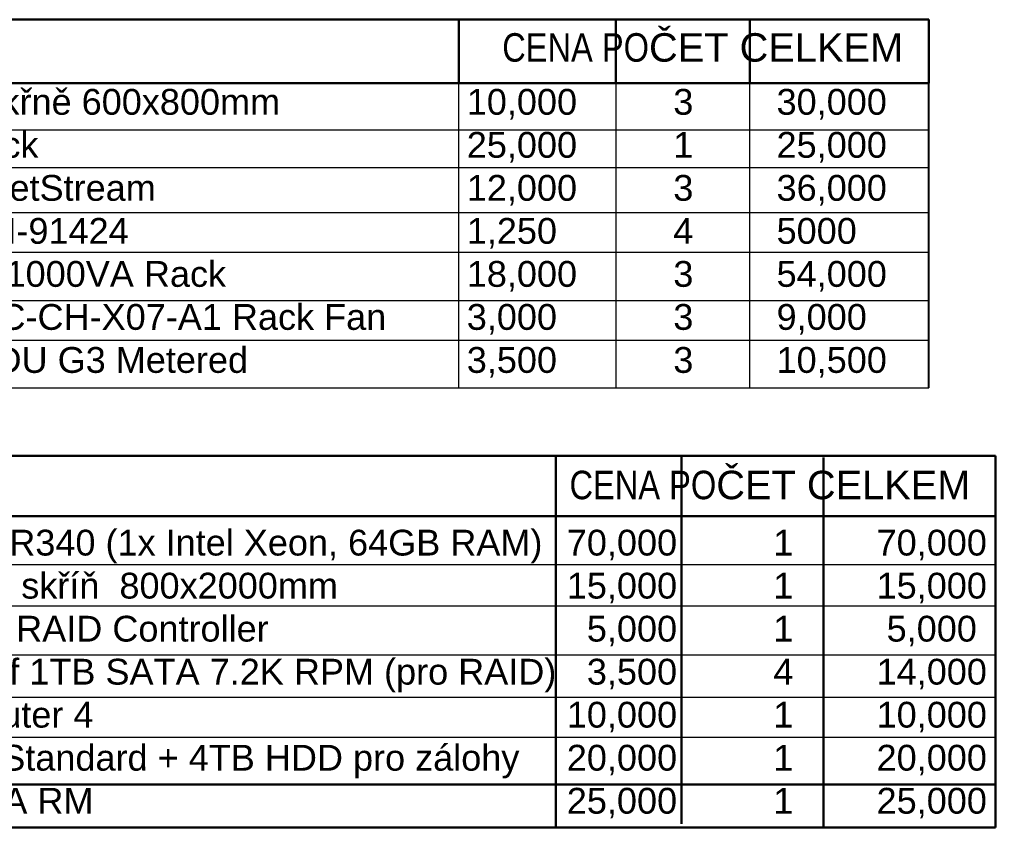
# Model space of a CAD drawing. Header units: millimetres. Extents: x 521 to 148073, y -17811 to 32040.
# Drawn here: x 115888 to 144581, y 7362 to 31125 of the extents above; entities that cross this region are included whole.
import ezdxf

# ---------------------------------------------------------------- set-up
doc = ezdxf.new("R2010")
doc.units = ezdxf.units.MM
doc.styles.get("Standard").update_dxf_attribs({"font": 'technic_.ttf', "height": 100})

msp = doc.modelspace()

# ---------------------------------------------------------------- linework, layer by layer
at = {"lineweight": 30}
for p, q in [((88828, 31125), (142620, 31125)), ((128806, 29248), (128806, 31125)), ((128806, 31125), (133501, 31125)), ((133417, 29248), (133417, 31125)), ((137361, 29248), (137361, 31125)), ((142620, 31125), (142620, 29248)), ((88828, 29248), (142620, 29248)), ((88828, 18294), (144581, 18294)), ((131656, 16515), (131656, 18294)), ((135347, 18294), (135347, 8665)), ((139980, 18294), (136795, 18294)), ((139525, 8581), (139525, 18243)), ((144581, 18294), (144581, 16515)), ((88828, 16515), (144581, 16515)), ((131656, 8631), (131656, 16515)), ((131656, 16515), (136795, 16515)), ((144581, 16515), (144581, 8631)), ((144581, 10019), (144581, 7362)), ((89222, 8631), (144581, 8631)), ((107184, 8631), (131656, 8631)), ((131656, 8631), (131656, 7362)), ((135347, 8665), (135347, 7467)), ((136795, 8631), (139980, 8631)), ((139525, 8631), (139525, 7362)), ((88828, 7362), (144581, 7362))]:
    msp.add_line(p, q, dxfattribs=at)
at = {"lineweight": 20}
for p, q in [((128806, 20293), (128806, 29248)), ((133417, 29248), (133417, 20293)), ((137361, 20293), (137361, 29248)), ((88828, 27884), (142620, 27884)), ((142620, 27884), (142620, 26422)), ((142620, 26765), (88828, 26765)), ((88828, 25445), (142620, 25445)), ((142620, 25125), (142620, 23629)), ((142620, 24276), (88828, 24276)), ((88828, 22857), (142620, 22857)), ((142620, 22399), (142620, 21069)), ((142620, 21687), (88828, 21687)), ((88828, 20293), (142620, 20293)), ((88828, 15092), (144581, 15092)), ((144581, 15092), (144581, 13869)), ((144581, 13869), (88828, 13869)), ((88828, 12444), (144581, 12444)), ((144581, 12444), (144581, 11186)), ((144581, 11186), (88828, 11186)), ((88828, 10019), (144581, 10019))]:
    msp.add_line(p, q, dxfattribs=at)
msp.add_line((142620, 20293), (142620, 29248))

# ---------------------------------------------------------------- texts
at = {"lineweight": 30, "char_height": 836.94, "attachment_point": 1}
for insert in [(130080, 30722), (132058, 17854)]:
    msp.add_mtext_dynamic_manual_height_columns('CENA PO{\\fArial|b0|i0|c238|p34;ČET CELKEM}', width=79809.74, gutter_width=4185, heights=[0], dxfattribs=dict(at, insert=insert))
at = {"insert": (89570, 29083), "char_height": 758.982, "attachment_point": 1}
msp.add_mtext_dynamic_manual_height_columns('{\\fArial|b0|i0|c0|p34;Rack (42U, standa\\fArial|b0|i0|c238|p34;rt) ^I^I^I^Irackové skřně\\fArial|b0|i0|c0|p34; 600x\\fArial|b0|i0|c238|p34;8\\fArial|b0|i0|c0|p34;00mm^I\\fArial|b0|i0|c238|p34;^I10\\fArial|b0|i0|c0|p34;,000^I3^I\\fArial|b0|i0|c238|p34;30\\fArial|b0|i0|c0|p34;,000\\fArial|b0|i0|c238|p34;\\P\\fArial|b0|i0|c0|p34;Storage (NAS)^I                          \\fArial|b0|i0|c238|p34;^I        \\fArial|b0|i0|c0|p34;  QNAP Rack^I^I\\fArial|b0|i0|c238|p34;^I^I\\fArial|b0|i0|c0|p34;^I25,000^I1^I25,000^JManaged Switch (48 portů, non-PoE)^I\\fArial|b0|i0|c238|p34;^I\\fArial|b0|i0|c0|p34;TP-Link  JetStream\\fArial|b0|i0|c238|p34;^I^I^I\\fArial|b0|i0|c0|p34;^I12,000^I\\fArial|b0|i0|c238|p34;3\\fArial|b0|i0|c0|p34;^I\\fArial|b0|i0|c238|p34;36\\fArial|b0|i0|c0|p34;,000^JPatch Panel (CAT6, 24 portů)^I^I\\fArial|b0|i0|c238|p34;          \\fArial|b0|i0|c0|p34;Digitus DN-91424^I^I^I^I1,2\\fArial|b0|i0|c238|p34;5\\fArial|b0|i0|c0|p34;0^I^I4^I\\fArial|b0|i0|c238|p34;5000\\P\\fArial|b0|i0|c0|p34;UPS (Rack mount 1000 VA)^I^I^IEaton 5P 1000VA Rack^I^I^I18,000^I\\fArial|b0|i0|c238|p34;3\\fArial|b0|i0|c0|p34;^I54,000^JChladicí jednotka pro rack^I^I^ITriton RAC-CH-X07-A1 Rack Fan^I3,000^I^I\\fArial|b0|i0|c238|p34;3\\fArial|b0|i0|c0|p34;^I9,000^JPDU (8 zásuvek, rack mount)^I^I^IEaton ePDU G3 Metered^I^I\\fArial|b0|i0|c238|p34;^I\\fArial|b0|i0|c0|p34;3,500^I^I3^I10,500}', width=144355.95, gutter_width=3795, heights=[17152], dxfattribs=at)
at = {"lineweight": 30, "insert": (89475, 16119), "char_height": 758.982, "width": 60741.54, "attachment_point": 1}
msp.add_mtext('{\\fArial|b0|i0|c0|p34;Hlavní server (2x CPU, 64GB RAM)^IDell PowerEdge R340 (1x Intel Xeon, 64GB RAM)^I70,000^I1^I70,000\\fArial|b0|i0|c238|p34;\\PRack (42U, standart)^I^I^IHlavní serverová skříň  800x2000mm^I^I^I15,000^I1^I15,000\\fArial|b0|i0|c0|p34;^JRAID karta (pro zálohování dat)^I\\fArial|b0|i0|c238|p34;          \\fArial|b0|i0|c0|p34;Dell PERC H330 RAID Controller^I\\fArial|b0|i0|c238|p34;^I^I  \\fArial|b0|i0|c0|p34;5,000^I1^I\\fArial|b0|i0|c238|p34; \\fArial|b0|i0|c0|p34;5,000^JPevné disky (SATA 1TB, 7.2k RPM)^ISeagate IronWolf 1TB SATA 7.2K RPM (pro RAID)^I\\fArial|b0|i0|c238|p34;  \\fArial|b0|i0|c0|p34;3,500^I4^I14,000^JFirewall^I\\fArial|b0|i0|c238|p34;^I^I^I^I\\fArial|b0|i0|c0|p34;Ubiquiti EdgeRouter 4^I\\fArial|b0|i0|c238|p34;^I^I^I^I\\fArial|b0|i0|c0|p34;10,000^I1^I10,000^JBackup řešení (Software + Disky)^IAcronis Backup Standard + 4TB HDD pro zálohy^I20,000^I1^I20,000^JUPS (Záložní zdroj pro hlavní server)^IEaton 5P 1550VA RM^I\\fArial|b0|i0|c238|p34;^I^I^I^I\\fArial|b0|i0|c0|p34;25,000^I1^I25,000}', dxfattribs=at)

doc.saveas('drawing.dxf')
